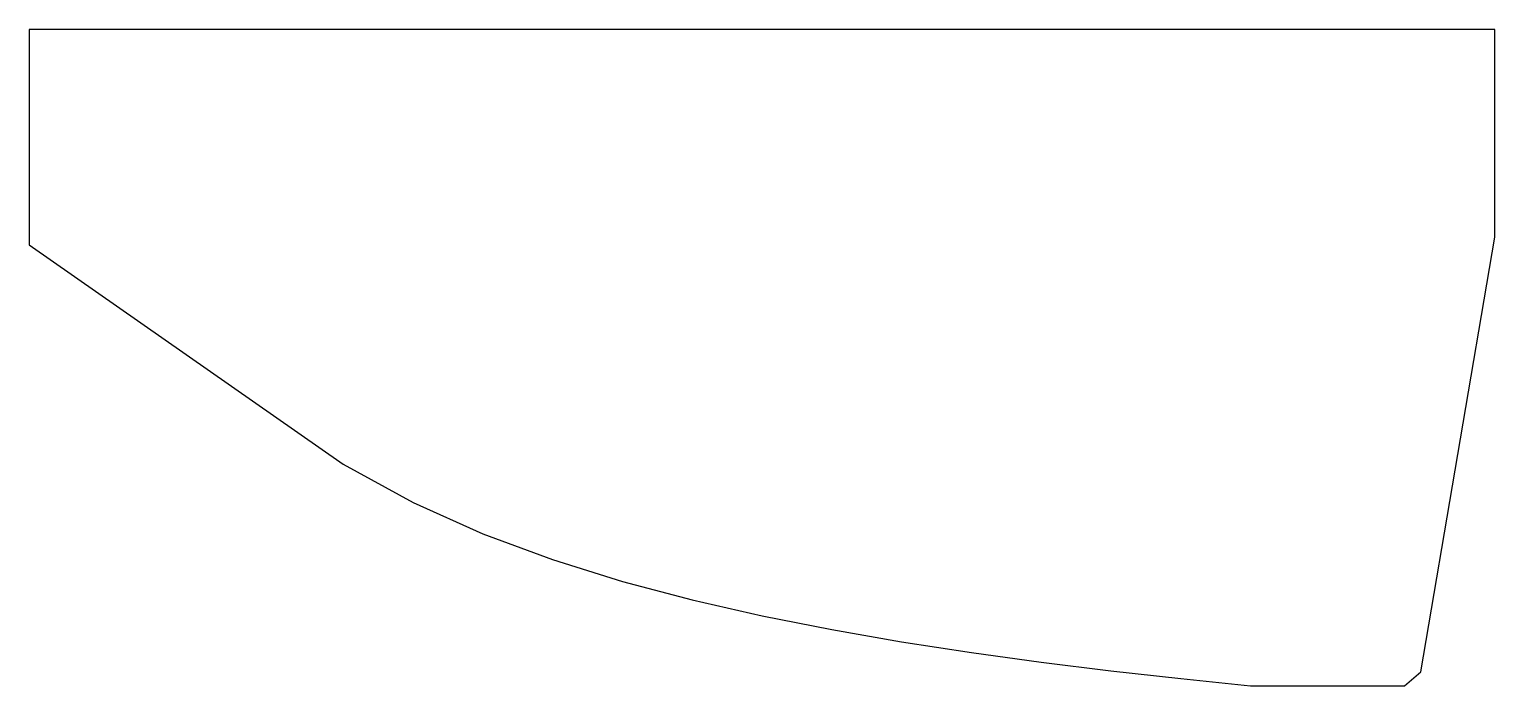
# Model space of a CAD drawing. Header units: millimetres. Extents: x 0 to 105, y -32 to 15.
import ezdxf

# ---------------------------------------------------------------- set-up
doc = ezdxf.new("R2010")
doc.units = ezdxf.units.MM

msp = doc.modelspace()

# ---------------------------------------------------------------- linework, layer by layer
msp.add_lwpolyline([(98.54, -31.58), (99.7, -30.59), (105, 0.53), (105, 15.42), (0, 15.42), (0, 0), (22.5, -15.72), (27.5, -18.47), (32.5, -20.71), (37.5, -22.55), (42.5, -24.11), (47.5, -25.43), (52.5, -26.57), (57.5, -27.56), (62.5, -28.43), (67.5, -29.2), (72.5, -29.89), (77.5, -30.51), (82.5, -31.07), (87.5, -31.58)], close=True)

doc.saveas('drawing.dxf')
